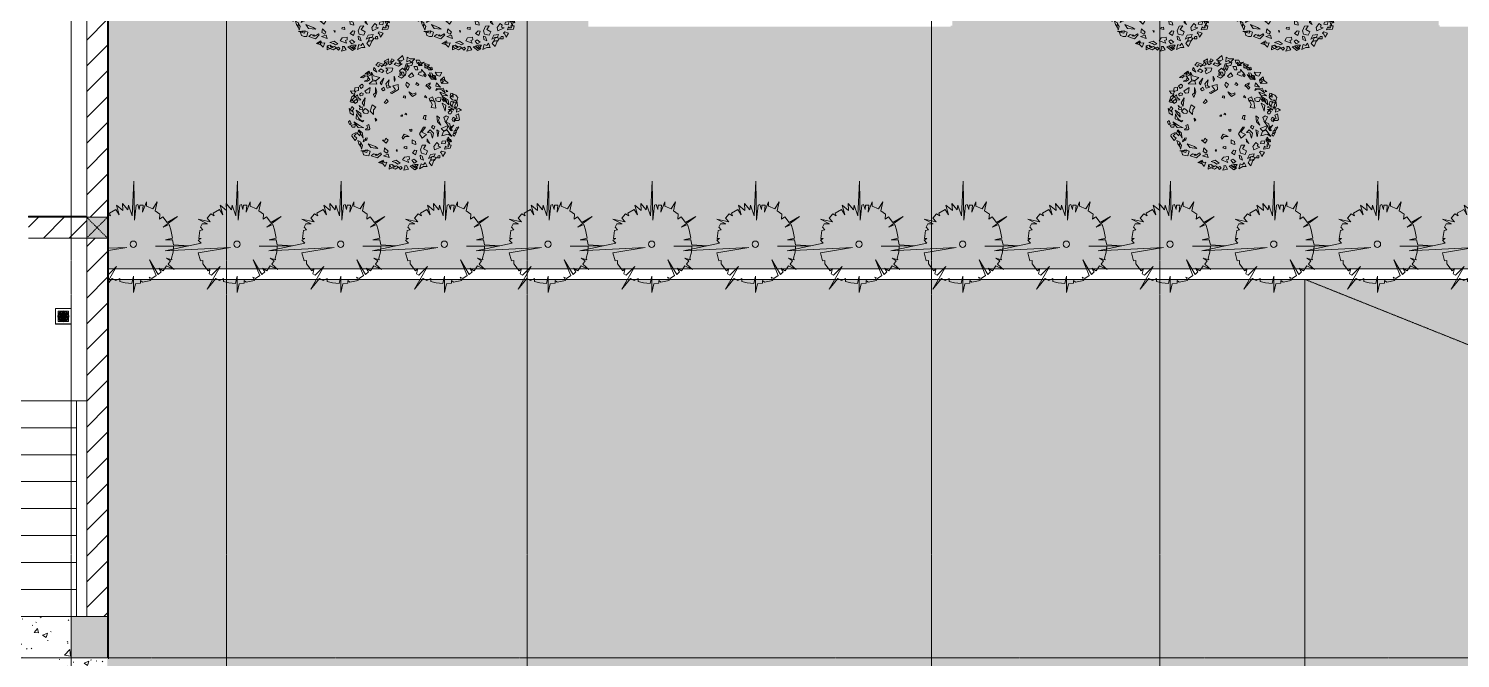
# Model space of a CAD drawing. Header units: millimetres. Extents: x 5357 to 259384, y -16348 to 109893.
# Drawn here: x 44043 to 57853, y 17232 to 23307 of the extents above; entities that cross this region are included whole.
import ezdxf

# ---------------------------------------------------------------- set-up
doc = ezdxf.new("R2010")
doc.units = ezdxf.units.MM
for name, pattern in [('Dash', [6, 3, -3]), ('Grid Line', [22.225, 12.7, -3.175, 3.175, -3.175]), ('IMPORT-Overhead', [3.96875, 2.38125, -1.5875])]:
    doc.linetypes.add(name, pattern=pattern)
for name, color, linetype, lineweight in [('0-1', 7, 'Continuous', 5), ('A-AREA-1', 30, 'IMPORT-Overhead', 9), ('A-FLOR', 192, 'Continuous', 9), ('A-FLOR-PATT', 8, 'Continuous', 9), ('A-WALL', 113, 'Continuous', 9), ('A-WALL-3', 113, 'Continuous', 18), ('A-WALL-PATT', 111, 'Continuous', 9), ('C-PRKG', 70, 'Continuous', 9), ('C-PRKG-HDLN', 70, 'Dash', 9), ('G-IMPT', 8, 'Continuous', 9), ('I-WALL-3', 2, 'Continuous', 18), ('L-PLNT-1', 7, 'Continuous', 9), ('M-EQPM', 50, 'Continuous', 9), ('S-BEAM-1', 53, 'Continuous', 9), ('S-COLS', 52, 'Continuous', 9), ('S-COLS-1', 253, 'Continuous', 5), ('S-COLS-2', 9, 'Continuous', 18), ('S-COLS-5', 52, 'Continuous', 18), ('S-COLS-6', 52, 'Dash', 9), ('S-COLS-HDLN', 52, 'Dash', 9), ('S-GRID-1', 1, 'Grid Line', 9), ('S-STRS', 31, 'Continuous', 9)]:
    doc.layers.add(name, color=color, linetype=linetype, lineweight=lineweight)
pattern_1 = [(45, (0, 0), (-124.4508, 124.4508), [])]
pattern_2 = [(50, (0, 0), (480.9661, -42.0786), [50.292, -553.212]), (355, (0, 0), (-93.0416, 504.3895), [40.234, -442.57]), (100.451, (40.1, -3.5), (387.9285, 462.3076), [42.742, -470.158]), (46.184, (0, 134.1), (715.649, -110.993), [75.438, -829.818]), (96.636, (59.64, 124.86), (626.7424, 653.2084), [64.112, -705.237]), (351.184, (0, 134.1), (626.7496, 653.2024), [60.35, -663.854]), (21, (67.06, 100.6), (400.2623, -269.9797), [50.292, -553.212]), (326, (67.06, 100.6), (163.1568, 486.2564), [40.234, -442.57]), (71.451, (100.4, 78.1), (563.421, 216.2719), [42.742, -470.158]), (37.5, (0, 0), (8.15385, 223.22557), [7.376, -429.829, 7.376, -441.899, -444.246]), (37.5, (0, 0), (8.15385, 223.22557), [-886.48, 7.376, -436.87]), (7.5, (0, 0), (176.404, 264.477), [7.376, -248.778, 7.376, -419.771, -169.316]), (7.5, (0, 0), (176.404, 264.477), [-683.301, 7.376, -161.94]), (327.5, (-149.53, 0), (357.96023, -15.12452), [7.376, -160.264, 7.376, -515.661, -694.03]), (327.5, (-149.53, 0), (357.96023, -15.12452), [-690.677, 7.376, -686.653]), (317.5, (-216.6, 0), (391.06155, 67.1262), [7.376, -210.556, 7.376, -339.974, -492.862]), (317.5, (-216.6, 0), (391.06155, 67.1262), [-565.282, 7.376, -485.485])]

# ---------------------------------------------------------------- blocks, each defined once
blk = doc.blocks.new('NCV_TKTC_KET CAU_rvt-1-TKCS_MB CẢNH QUAN CÂY XANH')
at = {"layer": 'S-COLS-1'}
blk.add_hatch(color=256, dxfattribs=at).paths.add_polyline_path([(44453, 17237), (44803, 17237), (44803, 17637), (44453, 17637)])
at = {"layer": 'S-BEAM-1'}
blk.add_line((44503, 19717), (44503, 17637), dxfattribs=at)
at = {"layer": 'S-COLS-2'}
for p, q in [((44803, 17637), (44453, 17637)), ((44453, 17637), (44453, 17237)), ((44803, 17237), (44803, 17637)), ((44453, 17237), (44803, 17237))]:
    blk.add_line(p, q, dxfattribs=at)
blk = doc.blocks.new('BAI XE PCCC - BAI XE PCCC-V176-TKCS_MB CẢNH QUAN CÂY XANH')
at = {"layer": 'C-PRKG'}
for p, q in [((0, 6000), (0, 0)), ((15000, 6000), (0, 6000))]:
    blk.add_line(p, q, dxfattribs=at)
at = {"layer": 'C-PRKG-HDLN'}
blk.add_line((0, 6000), (15000, 0), dxfattribs=at)
blk = doc.blocks.new('TKTC_XREF_251221_MB TANG 1 - TKTC_XREF_260130_MB TANG 1_dwg_FD-4202126-TKCS_MB CẢNH QUAN CÂY XANH')
at = {"layer": 'G-IMPT'}
for p, q in [((53, 0), (-53, 0)), ((-38, 38), (38, -38)), ((38, 38), (-38, -38)), ((0, 53), (0, -53))]:
    blk.add_line(p, q, dxfattribs=at)
at = {"layer": 'G-IMPT', "flags": 128}
blk.add_lwpolyline([(-75, -75), (75, -75), (75, 75), (-75, 75)], close=True, dxfattribs=at)
at = {"layer": 'G-IMPT'}
blk.add_circle((0, 0), 53.3, dxfattribs=at)
blk = doc.blocks.new('TKTC_XREF_251221_MB TANG 1 - TKTC_XREF_260130_MB TANG 1_dwg_THU NUOC - THU NUOC-444531-TKCS_MB TẦNG 1-4202120-TKCS_MB CẢNH QUAN CÂY XANH')
at = {"layer": 'M-EQPM'}
for p, q in [((-23, 11), (41, 11)), ((41, 5), (-23, 5)), ((-11, 23), (28, 23)), ((28, 17), (-11, 17)), ((-1, 36), (19, 36)), ((19, 30), (-1, 30)), ((-23, -14), (41, -14)), ((41, -20), (-23, -20)), ((-11, -26), (28, -26)), ((28, -32), (-11, -32)), ((-1, -38), (19, -38)), ((19, -44), (-1, -44))]:
    blk.add_line(p, q, dxfattribs=at)
at = {"layer": 'M-EQPM', "flags": 128}
for points in [[(84, -79), (84, 71), (-66, 71), (-66, -79)], [(59, -54), (59, 46), (-41, 46), (-41, -54)]]:
    blk.add_lwpolyline(points, close=True, dxfattribs=at)
for points in [[(-23, -1), (1, -1), (1, -7), (-23, -7)], [(41, -7), (17, -7), (17, -1), (41, -1)]]:
    blk.add_lwpolyline(points, dxfattribs=at)
at = {"layer": 'M-EQPM'}
for centre, radius, start, end in [((9, -4), 45, 360, 180), ((9, -4), 45, 360, 180), ((-23, 8), 3, 90, 270), ((-11, 20), 3, 90, 270), ((-1, 33), 3, 90, 270), ((19, 33), 3, 270, 90), ((28, 20), 3, 270, 90), ((41, 8), 3, 270, 90), ((9, -4), 45, 180, 360), ((9, -4), 45, 180, 360), ((-23, -4), 3, 90, 270), ((-23, -17), 3, 90, 270), ((-11, -29), 3, 90, 270), ((-1, -41), 3, 90, 270), ((19, -41), 3, 270, 90), ((28, -29), 3, 270, 90), ((41, -4), 3, 270, 90), ((41, -17), 3, 270, 90)]:
    blk.add_arc(centre, radius, start, end, dxfattribs=at)
blk = doc.blocks.new('TKTC_XREF_251221_MB TANG 1 - TKTC_XREF_260130_MB TANG 1_dwg-4202109-TKCS_MB CẢNH QUAN CÂY XANH')
at = {"layer": 'G-IMPT'}
blk.add_line((-160739, -384110), (-158699, -384110), dxfattribs=at)
for name, p in [('TKTC_XREF_251221_MB TANG 1 - TKTC_XREF_260130_MB TANG 1_dwg_THU NUOC - THU NUOC-444531-TKCS_MB TẦNG 1-4202120-TKCS_MB CẢNH QUAN CÂY XANH', (-158783, -380810)), ('TKTC_XREF_251221_MB TANG 1 - TKTC_XREF_260130_MB TANG 1_dwg_FD-4202126-TKCS_MB CẢNH QUAN CÂY XANH', (-158774, -380816))]:
    blk.add_blockref(name, p)
blk = doc.blocks.new('TKTC_XREF_251221_MB TANG 1 - TKTC_XREF_251221_MB TANG 1-2038492-TKCS_MB CẢNH QUAN CÂY XANH')
blk.add_blockref('TKTC_XREF_251221_MB TANG 1 - TKTC_XREF_260130_MB TANG 1_dwg-4202109-TKCS_MB CẢNH QUAN CÂY XANH', (169499, 384110))
blk = doc.blocks.new('CAY MAI VAN PHUC - CAY DUC SOC_dwg-2256080-TKCS_MB CẢNH QUAN CÂY XANH')
at = {"layer": 'G-IMPT', "flags": 128}
blk.add_lwpolyline([(33, 479), (13, 293), (6, 772), (-14, 347), (-60, 479), (-67, 420), (-133, 499), (-127, 413), (-207, 479), (-173, 360), (-213, 426), (-293, 380), (-280, 347), (-320, 373), (-366, 320), (-326, 274), (-473, 307), (-360, 247), (-426, 247), (-446, 207), (-419, 174), (-453, 167), (-466, 68), (-439, 68), (-473, 48), (-439, 14), (-878, -79), (-80, -39), (-473, -105), (-446, -205), (-419, -198), (-419, -238), (-353, -324), (-326, -298), (-340, -364), (-313, -378), (-207, -271), (-366, -550), (-260, -418), (-213, -444), (-167, -418), (-167, -457), (-100, -471), (-20, -481), (0, -391), (0, -590), (26, -484), (86, -477), (86, -444), (113, -464), (212, -444), (192, -404), (226, -418), (279, -384), (199, -192), (305, -371), (339, -338), (312, -291), (365, -324), (405, -265), (498, -311), (425, -245), (452, -205), (405, -172), (472, -192), (465, -172), (485, -99), (492, -25), (272, -25), (678, -19), (492, -6), (478, 54), (392, 54), (478, 74), (458, 174), (438, 240), (365, 207), (538, 340), (412, 267), (359, 333), (319, 307), (325, 367), (266, 406), (292, 519), (239, 433), (159, 466), (159, 519), (113, 393), (119, 479), (79, 479), (73, 426), (53, 486)], close=True, dxfattribs=at)
at = {"layer": 'G-IMPT'}
blk.add_circle((0, 0), 38.6, dxfattribs=at)
blk = doc.blocks.new('CAY MAI VAN PHUC - CAY BONG TRANG-2256081-TKCS_MB CẢNH QUAN CÂY XANH')
at = {"xscale": 0.7894736842105263, "yscale": 0.7894736842105263, "zscale": 0.7894736842105263}
blk.add_blockref('CAY MAI VAN PHUC - CAY DUC SOC_dwg-2256080-TKCS_MB CẢNH QUAN CÂY XANH', (0, 0), dxfattribs=at)
blk = doc.blocks.new('CAY MAI VAN PHUC - CAY DUC SOC_dwg-V406-TKCS_MB CẢNH QUAN CÂY XANH')
at = {"layer": 'G-IMPT', "flags": 128}
for points in [[(33, 479), (13, 293), (6, 772), (-14, 347), (-60, 479), (-67, 420), (-133, 499), (-127, 413), (-207, 479), (-173, 360), (-213, 426), (-293, 380), (-280, 347), (-304, 363)], [(-304, -473), (-260, -418), (-213, -444), (-167, -418), (-167, -457), (-100, -471), (-20, -481), (0, -391), (0, -590), (26, -484), (86, -477), (86, -444), (113, -464), (212, -444), (192, -404), (226, -418), (279, -384), (199, -192), (305, -371), (339, -338), (312, -291), (365, -324), (405, -265), (498, -311), (425, -245), (452, -205), (405, -172), (472, -192), (465, -172), (485, -99), (492, -25), (272, -25), (678, -19), (492, -6), (478, 54), (392, 54), (478, 74), (458, 174), (438, 240), (365, 207), (538, 340), (412, 267), (359, 333), (319, 307), (325, 367), (266, 406), (292, 519), (239, 433), (159, 466), (159, 519), (113, 393), (119, 479), (79, 479), (73, 426), (53, 486), (33, 479)], [(-304, -50), (-80, -39), (-304, -77)], [(-304, -369), (-207, -271), (-304, -442)]]:
    blk.add_lwpolyline(points, dxfattribs=at)
at = {"layer": 'G-IMPT'}
blk.add_circle((0, 0), 38.6, dxfattribs=at)
blk = doc.blocks.new('CAY MAI VAN PHUC - CAY BONG TRANG-V407-TKCS_MB CẢNH QUAN CÂY XANH')
at = {"xscale": 0.7894736842105263, "yscale": 0.7894736842105263, "zscale": 0.7894736842105263}
blk.add_blockref('CAY MAI VAN PHUC - CAY DUC SOC_dwg-V406-TKCS_MB CẢNH QUAN CÂY XANH', (0, 0), dxfattribs=at)
blk = doc.blocks.new('CAY BACH TRINH - CAY BACH TRINH_dwg-2249800-TKCS_MB CẢNH QUAN CÂY XANH')
at = {"layer": 'G-IMPT', "flags": 128}
for points in [[(7, 1749), (-25, 1628), (43, 1591), (160, 1616)], [(-874, 1403), (-896, 1328), (-826, 1327), (-809, 1379)], [(-870, 1320), (-769, 1323), (-719, 1438), (-798, 1395)], [(-715, 1368), (-728, 1408), (-805, 1472), (-663, 1508), (-663, 1385)], [(-648, 1504), (-672, 1392), (-758, 1347), (-746, 1419), (-706, 1444)], [(-556, 1333), (-692, 1179), (-600, 1129), (-460, 1181), (-492, 1255), (-553, 1247)], [(-477, 1437), (-459, 1512), (-646, 1555)], [(-578, 1452), (-505, 1613), (-404, 1608), (-431, 1511), (-482, 1548), (-505, 1489), (-486, 1456)], [(-428, 1425), (-446, 1319), (-376, 1318), (-327, 1420)], [(-357, 1653), (-250, 1541), (-201, 1603), (-123, 1566), (-133, 1703), (-220, 1653)], [(-83, 1327), (-48, 1351), (-99, 1506), (-301, 1542), (-270, 1454), (-140, 1428)], [(-133, 1478), (-191, 1403), (-152, 1303), (-113, 1353)], [(14, 1366), (-94, 1266), (-74, 1166), (43, 1066), (140, 1116), (23, 1178), (101, 1291)], [(23, 1503), (131, 1428), (267, 1478), (209, 1528), (131, 1503)], [(121, 1587), (40, 1602), (86, 1521)], [(335, 1653), (267, 1616), (316, 1566), (365, 1591)], [(511, 1378), (306, 1366), (335, 1266), (472, 1203), (501, 1278), (452, 1316)], [(533, 1553), (590, 1452), (520, 1446), (509, 1467), (423, 1512), (399, 1468), (319, 1525), (383, 1562)], [(423, 1516), (443, 1553), (433, 1653), (560, 1578), (472, 1491)], [(579, 1478), (745, 1541), (813, 1466), (725, 1416), (716, 1478), (657, 1453), (647, 1416)], [(667, 1353), (579, 1291), (628, 1241), (735, 1278)], [(871, 1391), (823, 1341), (784, 1253), (891, 1316)], [(-1364, 914), (-1208, 910), (-1218, 988), (-1136, 1017), (-1240, 1107), (-1267, 1010)], [(-1164, 910), (-1135, 1007), (-1204, 1044), (-1282, 1000), (-1216, 980)], [(-1174, 1238), (-1112, 1130), (-1037, 1152), (-972, 1252)], [(-1010, 928), (-1137, 803), (-990, 828)], [(-766, 1181), (-866, 1042), (-1009, 1038), (-900, 1094)], [(-996, 1019), (-915, 1047), (-883, 1171), (-978, 1137)], [(-989, 1076), (-860, 1099), (-799, 1231), (-876, 1225), (-913, 1152)], [(-840, 791), (-799, 735), (-718, 839), (-724, 876), (-821, 927), (-821, 894), (-775, 847)], [(-717, 878), (-717, 816), (-688, 841)], [(-697, 1145), (-671, 1210), (-634, 1180), (-660, 1114)], [(-415, 941), (-483, 878), (-454, 853), (-386, 878)], [(-269, 1228), (-328, 1128), (-220, 1091), (-172, 1128)], [(-113, 953), (-201, 878), (-152, 778), (-84, 866)], [(-50, 1140), (92, 1178), (86, 1252), (-14, 1249)], [(140, 878), (131, 728), (335, 603), (384, 628), (218, 716), (306, 841)], [(267, 1128), (228, 1041), (257, 966), (267, 1041)], [(413, 1016), (443, 853), (365, 803), (472, 766), (511, 903)], [(647, 866), (579, 1066), (686, 928)], [(696, 1091), (891, 1141), (949, 1253), (920, 1016), (803, 1003)], [(813, 978), (784, 891), (1018, 903), (920, 991)], [(1064, 1244), (1080, 1108), (985, 1158), (937, 1212)], [(1027, 1278), (998, 1228), (1037, 1191), (1135, 1203)], [(1047, 1103), (998, 1028), (1066, 978), (1164, 978), (1066, 1016)], [(1144, 1166), (1135, 1128), (1203, 1078), (1281, 1091)], [(1261, 753), (1203, 803), (1193, 853), (1232, 891), (1310, 841)], [(-1595, 553), (-1527, 591), (-1429, 491), (-1497, 416), (-1634, 403), (-1653, 491)], [(-1424, 524), (-1440, 618), (-1501, 607), (-1513, 501)], [(-1380, 266), (-1361, 403), (-1185, 528), (-1224, 441)], [(-1302, 703), (-1351, 666), (-1312, 653)], [(-1109, 650), (-1174, 560), (-1345, 537), (-1285, 585)], [(-1283, 435), (-1251, 475), (-1188, 428), (-1232, 366)], [(-1279, 631), (-1217, 768), (-1027, 752), (-1169, 714)], [(-1065, 367), (-1127, 366), (-1158, 473), (-1082, 500), (-981, 458), (-1000, 389)], [(-993, 702), (-1009, 756), (-1064, 751)], [(-942, 366), (-893, 503), (-795, 453), (-825, 366), (-873, 403)], [(-721, 477), (-654, 499), (-671, 550)], [(-220, 591), (-289, 516), (-386, 578), (-386, 628), (-289, 591), (-181, 653)], [(-74, 528), (-35, 541), (-6, 491), (-74, 466)], [(491, 441), (443, 366), (511, 303), (569, 328), (521, 378)], [(579, 803), (540, 716), (599, 691), (647, 741)], [(823, 791), (784, 653), (842, 491), (891, 578), (823, 628)], [(988, 791), (1008, 628), (1096, 616), (1144, 678)], [(1135, 478), (1232, 328), (1164, 228), (1154, 328)], [(1310, 591), (1252, 628), (1193, 603), (1203, 553), (1281, 541)], [(1270, 413), (1394, 410), (1386, 473), (1452, 496), (1368, 568), (1347, 490)], [(1339, 702), (1463, 665), (1444, 774), (1337, 802)], [(1378, 453), (1369, 353), (1437, 303), (1476, 366)], [(1422, 673), (1471, 586), (1531, 604), (1583, 684)], [(1447, 578), (1476, 466), (1593, 366), (1544, 503)], [(-1619, 40), (-1622, 139), (-1683, 152), (-1767, 105)], [(-1597, 135), (-1570, 248), (-1626, 391), (-1648, 247)], [(-1619, 320), (-1482, 361), (-1595, 398)], [(-1363, 198), (-1471, 259), (-1494, 200), (-1562, 210), (-1523, 107), (-1467, 166)], [(-1478, 213), (-1422, 297), (-1459, 373), (-1523, 336)], [(-1482, 60), (-1448, -1), (-1384, -6), (-1369, 43), (-1433, 90)], [(-1478, 141), (-1429, 91), (-1371, 128)], [(-1328, 370), (-1279, 378), (-1302, 402)], [(-1274, 77), (-1290, 255), (-1183, 312), (-1221, 219)], [(-855, 181), (-881, 279), (-825, 405), (-958, 362), (-994, 169)], [(-74, 16), (-123, -9), (-94, -34), (-55, -22)], [(813, 191), (881, 116), (891, -22), (988, 78), (930, 266)], [(1085, 125), (1140, 155), (1218, 75), (1163, 15), (1054, 5), (1038, 75)], [(1310, 166), (1300, 116), (1222, 128), (1232, 203)], [(1256, -105), (1272, 5), (1412, 105), (1381, 35)], [(1319, 245), (1280, 215), (1311, 205)], [(1553, 425), (1451, 325), (1568, 345)], [(1476, 153), (1534, 78), (1583, 116), (1544, 216)], [(1624, 156), (1594, 16), (1487, -41), (1502, 50), (1551, 81)], [(-1595, -47), (-1673, -9), (-1702, -172), (-1673, -209), (-1536, -209), (-1556, -172), (-1634, -147)], [(-1604, -526), (-1578, -497), (-1615, -421), (-1690, -396)], [(-1515, -106), (-1486, -178), (-1501, -227), (-1553, -242), (-1599, -161)], [(-1489, -516), (-1411, -473), (-1448, -396), (-1534, -351), (-1465, -430)], [(-1449, -521), (-1419, -309), (-1263, -222), (-1351, -346)], [(-1291, -267), (-1232, -115), (-1304, -62), (-1376, -95)], [(-1224, -515), (-1157, -451), (-1369, -353), (-1324, -476)], [(-1145, -345), (-1046, -242), (-1021, -71), (-1105, -125), (-1069, -201)], [(-935, -470), (-860, -411), (-900, -361), (-966, -383)], [(-582, -741), (-504, -613), (-626, -407), (-681, -406), (-575, -561), (-711, -631)], [(-688, -191), (-610, -147), (-641, -60), (-704, -55), (-685, -122)], [(11, -79), (65, -80), (51, -44), (11, -37)], [(832, -134), (784, -184), (823, -222)], [(1085, -355), (1023, -325), (999, -455), (1023, -485), (1132, -485), (1116, -455), (1054, -435)], [(1477, -247), (1352, -421), (1173, -426), (1309, -356)], [(1179, -205), (1218, -245), (1264, -215)], [(1398, -9), (1408, -159), (1232, -234), (1339, -134)], [(1427, -309), (1447, -409), (1525, -409), (1573, -334), (1505, -346)], [(1563, -293), (1595, -211), (1641, -250), (1609, -331)], [(-1553, -680), (-1504, -649), (-1521, -598), (-1613, -563)], [(-1546, -521), (-1536, -609), (-1595, -596), (-1604, -509)], [(-1173, -669), (-1368, -622), (-1473, -694), (-1336, -498), (-1227, -542)], [(-1468, -852), (-1402, -831), (-1326, -772), (-1450, -777)], [(-1390, -946), (-1429, -809), (-1361, -709), (-1332, -796), (-1361, -846)], [(-1270, -915), (-1163, -901), (-1183, -834), (-1295, -817)], [(-1024, -493), (-1058, -702), (-1088, -530)], [(-888, -735), (-838, -578), (-745, -570), (-823, -487), (-921, -590)], [(-811, -903), (-736, -844), (-727, -764), (-770, -826)], [(-393, -926), (-281, -901), (-277, -790), (-378, -835)], [(-229, -532), (-269, -525), (-272, -467), (-200, -477)], [(-129, -656), (-34, -622), (23, -722), (0, -767), (-69, -688), (-193, -693)], [(614, -795), (506, -893), (444, -803), (510, -740), (536, -796)], [(1124, -735), (1132, -805), (1085, -795), (1077, -725)], [(1193, -846), (1173, -780), (1104, -785)], [(1202, -735), (1225, -565), (1350, -495), (1280, -595)], [(1330, -484), (1271, -546), (1300, -671), (1369, -596)], [(1359, -809), (1271, -859), (1281, -984), (1330, -909)], [(1384, -736), (1435, -805), (1537, -675), (1529, -628), (1408, -565), (1408, -607), (1465, -665)], [(-1251, -1066), (-1426, -1044), (-1452, -946), (-1351, -943), (-1371, -1002), (-1308, -1008), (-1282, -979)], [(-1130, -1172), (-1165, -1196), (-1203, -1289), (-1280, -1164), (-1162, -1128)], [(-1144, -1010), (-957, -1095), (-936, -993), (-1027, -873), (-1088, -926), (-1063, -982)], [(-1117, -1335), (-1039, -1334), (-1059, -1267), (-1114, -1266)], [(-771, -1348), (-831, -1232), (-975, -1212), (-947, -1284), (-866, -1298)], [(-698, -1231), (-557, -1193), (-527, -1096), (-584, -953), (-693, -951), (-619, -1061), (-741, -1124)], [(-622, -1399), (-535, -1360), (-523, -1254), (-580, -1280)], [(-384, -1242), (-286, -1181), (-363, -1098), (-424, -1108)], [(-180, -1469), (12, -1396), (-45, -1309), (-194, -1290), (-200, -1370), (-142, -1392)], [(-120, -1056), (-31, -1033), (-45, -997), (-117, -988)], [(176, -1143), (205, -1087), (168, -1096)], [(411, -1324), (581, -1272), (441, -1226)], [(550, -1034), (443, -1134), (482, -1196), (569, -1146)], [(667, -1184), (647, -1221), (764, -1334), (959, -1271), (891, -1209), (764, -1246)], [(1048, -911), (967, -1024), (753, -1052), (829, -993)], [(775, -1261), (835, -1251), (807, -1222)], [(1103, -1266), (1025, -1267), (986, -1133), (1081, -1099), (1208, -1151), (1184, -1238)], [(1066, -1096), (1086, -1171), (1271, -1121)], [(1249, -1075), (1218, -965), (1272, -885), (1295, -955), (1272, -995)], [(-883, -1296), (-1010, -1321), (-942, -1409), (-834, -1384)], [(-872, -1573), (-787, -1482), (-829, -1416), (-944, -1384)], [(-505, -1659), (-547, -1509), (-620, -1542), (-671, -1472), (-727, -1598), (-626, -1595)], [(-386, -1646), (-464, -1534), (-357, -1534), (-289, -1559)], [(-215, -1584), (-355, -1693), (-443, -1641), (-373, -1567), (-346, -1624), (-297, -1583), (-299, -1545)], [(-336, -1491), (-270, -1405), (-332, -1372), (-423, -1439)], [(-55, -1574), (-63, -1616), (-24, -1708), (-167, -1674), (-109, -1565)], [(69, -1680), (123, -1624), (62, -1590), (23, -1629)], [(323, -1445), (199, -1404), (83, -1492), (153, -1523), (221, -1476)], [(228, -1671), (131, -1609), (189, -1571), (209, -1584), (306, -1584), (306, -1534), (404, -1546), (365, -1609)], [(411, -1674), (406, -1550), (330, -1534), (226, -1592)], [(731, -1476), (595, -1400), (567, -1474), (481, -1461), (531, -1590), (600, -1516)], [(608, -1509), (686, -1484), (608, -1434)]]:
    blk.add_lwpolyline(points, close=True, dxfattribs=at)
blk = doc.blocks.new('CAY BACH TRINH - CAY BACH TRINH-2271498-TKCS_MB CẢNH QUAN CÂY XANH')
at = {"extrusion": (0, 0, -1), "xscale": 0.3200000000000001, "yscale": 0.3200000000000001, "zscale": -0.3200000000000001, "rotation": 180}
blk.add_blockref('CAY BACH TRINH - CAY BACH TRINH_dwg-2249800-TKCS_MB CẢNH QUAN CÂY XANH', (0, 0), dxfattribs=at)
blk = doc.blocks.new('G1_SOF - BO TRU - 200x200-3050151-TKCS_MB CẢNH QUAN CÂY XANH')
at = {"layer": 'S-COLS-HDLN'}
for p, q in [((-100, 100), (100, -100)), ((100, 100), (-100, -100))]:
    blk.add_line(p, q, dxfattribs=at)

msp = doc.modelspace()

# ---------------------------------------------------------------- hatches: boundary and pattern name
at = {"layer": 'A-FLOR-PATT'}
h = msp.add_hatch(dxfattribs=at)
h.set_pattern_fill('FP_23', color=256, style=0, pattern_type=2)
h.set_pattern_definition([(0, (167.64, 11.2), (558.8, 558.8), [83.82, -16.764, 22.352, -16.764, -419.1]), (0, (167.64, 11.2), (558.8, 558.8), [-139.7, 83.82, -335.28]), (0, (139.7, 27.94), (558.8, 558.8), [55.88, -41.91, 83.82, -41.91, -335.28]), (0, (139.7, 27.94), (558.8, 558.8), [-223.52, 55.88, -279.4]), (0, (335.3, 251.46), (558.8, 558.8), [69.85, -27.94, 69.85, -391.16]), (0, (55.9, 363.2), (558.8, 558.8), [27.94, -55.88, 27.94, -447.04]), (90, (111.76, 363.2), (-558.8, 558.8), [50.292, -508.508]), (90, (279.4, 27.94), (-558.8, 558.8), [55.88, -502.92]), (90, (419.1, 251.46), (-558.8, 558.8), [55.88, -502.92]), (45, (352.04, 22.35), (0, 558.7996), [55.88, -734.383]), (135, (206.76, 22.35), (-558.7996, 0), [55.88, -734.383]), (63.435, (335.28, 25.15), (-0.0005, 558.8001), [55.88, -1193.635]), (75.964, (307.34, 27.94), (-0.00237, 558.80038), [55.88, -2248.111]), (75.964, (447.04, 251.46), (-0.00237, 558.80038), [44.704, -2259.287]), (75.964, (122.94, 363.22), (-0.00237, 558.80038), [39.116, -2264.875]), (104.036, (251.46, 27.94), (0.00237, 558.80038), [55.88, -2248.111]), (104.036, (391.16, 251.46), (0.00237, 558.80038), [44.704, -2259.287]), (104.036, (100.58, 363.22), (0.00237, 558.80038), [39.116, -2264.875]), (116.565, (223.52, 25.15), (0.0005, 558.8001), [55.88, -1193.634])])
h.paths.add_polyline_path([(73117.6, 20988.2), (73127.6, 20988.2), (73127.6, 23327.4), (65842.6, 23327.4), (65842.6, 24526.9), (61137.6, 24526.9), (61137.6, 23327.4), (57652.6, 23327.4), (57652.6, 23337.4), (57642.6, 23337.4), (57642.6, 24526.9), (52952.6, 24526.9), (52952.6, 23335.3), (52937.6, 23335.3), (52935.9, 23326.9), (49442.6, 23326.9), (49442.6, 24527.4), (45852.6, 24527.4), (45852.6, 24535.3), (44802.6, 24535.3), (44802.6, 24527.4), (44812.6, 24527.4), (44812.6, 20988.2), (63458, 20988.2)])
h = msp.add_hatch(dxfattribs=at)
h.set_pattern_fill('FP_15', color=256, style=0, pattern_type=2)
h.set_pattern_definition(pattern_2)
h.paths.add_polyline_path([(50102.6, 13236.9), (71452.6, 13236.9), (71452.6, 14388.2), (79661.7, 14388.2), (79661.7, 15113.2), (79706.7, 15113.2), (79706.7, 14388.2), (81116.7, 14388.2), (81116.7, 15113.2), (81161.7, 15113.2), (81161.7, 14388.2), (89452.6, 14388.2), (89452.6, 13236.9), (115083.5, 13236.9), (115083.5, 13256.9), (116102.6, 13256.9), (116102.6, 17226.9), (116092.6, 17226.9), (116092.6, 20888.2), (44812.6, 20885.8), (44812.6, 17226.9), (44802.6, 17226.9), (44802.6, 13246.9), (44912.6, 13246.9), (44912.6, 13236.9), (50052.6, 13236.9)])
h.paths.add_polyline_path([(99038.9, 15419.9), (99027.4, 15423.7), (99027.4, 15435.6), (99023, 15440), (99021.4, 15446), (99023, 15452), (99027.4, 15459.7), (99027.8, 15472.1), (99039.4, 15468.3), (99039.4, 15456.3), (99043.7, 15452), (99043.7, 15443.2), (99039.4, 15432.2), (99039.4, 15422.1)])
h.paths.add_polyline_path([(100287.8, 15419.9), (100276.2, 15423.7), (100276.2, 15435.6), (100271.9, 15440), (100270.3, 15446), (100271.9, 15452), (100276.2, 15459.7), (100276.7, 15472.1), (100288.2, 15468.3), (100288.2, 15456.3), (100292.6, 15452), (100292.6, 15443.2), (100288.2, 15432.2), (100288.2, 15422.1)])
h.paths.add_polyline_path([(93989, 15419.9), (93977.4, 15423.7), (93977.4, 15435.6), (93973.1, 15440), (93971.5, 15446), (93973.1, 15452), (93977.4, 15459.7), (93977.9, 15472.1), (93989.4, 15468.3), (93989.4, 15456.3), (93993.8, 15452), (93993.8, 15443.2), (93989.4, 15432.2), (93989.4, 15422.1)])
h.paths.add_polyline_path([(95839, 15420.2), (95827.4, 15424), (95827.4, 15435.9), (95823.1, 15440.3), (95821.5, 15446.3), (95823.1, 15452.2), (95827.4, 15460), (95827.9, 15472.4), (95839.4, 15468.6), (95839.4, 15456.6), (95843.8, 15452.2), (95843.8, 15443.5), (95839.4, 15432.5), (95839.4, 15422.4)])
h.paths.add_polyline_path([(99028.5, 16001.2), (99024.9, 16033.3), (99027.4, 16041), (99028.1, 16051.3), (99040, 16051.2), (99040, 16037.6), (99045.6, 16028.5), (99045.3, 16024.9), (99043.7, 16020.7), (99040, 16013.5), (99039.4, 16003.3), (99028.7, 16001.2)])
h.paths.add_polyline_path([(93978.5, 16001.2), (93974.9, 16033.3), (93977.4, 16041), (93978.1, 16051.3), (93990, 16051.2), (93990, 16037.6), (93995.7, 16028.5), (93995.4, 16024.9), (93993.8, 16020.7), (93990, 16013.5), (93989.4, 16003.3), (93978.7, 16001.2)])
h.paths.add_polyline_path([(100277.3, 16001.2), (100273.7, 16033.3), (100276.2, 16041), (100276.9, 16051.3), (100288.8, 16051.2), (100288.8, 16037.6), (100294.5, 16028.5), (100294.2, 16024.9), (100292.6, 16020.7), (100288.8, 16013.5), (100288.2, 16003.3), (100277.5, 16001.2)])
h.paths.add_polyline_path([(95828.5, 16001.5), (95824.9, 16033.6), (95827.4, 16041.3), (95828.1, 16051.6), (95840, 16051.5), (95840, 16037.9), (95845.7, 16028.8), (95845.4, 16025.1), (95843.8, 16020.9), (95840, 16013.8), (95839.4, 16003.5), (95828.7, 16001.5)])
h.paths.add_polyline_path([(99482.1, 18921.2), (99470.6, 18925), (99470.6, 18936.9), (99466.2, 18941.3), (99464.6, 18947.3), (99466.2, 18953.2), (99470.6, 18961), (99471, 18973.4), (99482.5, 18969.6), (99482.5, 18957.6), (99486.9, 18953.2), (99486.9, 18944.5), (99482.5, 18933.5), (99482.5, 18923.4)])
h.paths.add_polyline_path([(99471.7, 19502.5), (99468.1, 19534.6), (99470.6, 19542.3), (99471.2, 19552.6), (99483.2, 19552.5), (99483.2, 19538.9), (99488.8, 19529.8), (99488.5, 19526.1), (99486.9, 19521.9), (99483.2, 19514.8), (99482.5, 19504.5), (99471.9, 19502.5)])
h.paths.add_polyline_path([(93289.3, 19918.3), (93277.8, 19922.1), (93277.8, 19934), (93273.4, 19938.4), (93271.8, 19944.4), (93273.4, 19950.3), (93277.8, 19958.1), (93278.2, 19970.4), (93289.8, 19966.6), (93289.8, 19954.7), (93294.1, 19950.3), (93294.1, 19941.6), (93289.8, 19930.6), (93289.8, 19920.5)])
h.paths.add_polyline_path([(92039.3, 19919.4), (92027.8, 19923.2), (92027.8, 19935.2), (92023.4, 19939.5), (92021.8, 19945.5), (92023.4, 19951.5), (92027.8, 19959.3), (92028.2, 19971.6), (92039.8, 19967.8), (92039.8, 19955.9), (92044.1, 19951.5), (92044.1, 19942.7), (92039.8, 19931.8), (92039.8, 19921.6)])
h.paths.add_polyline_path([(88427.2, 19919.9), (88422.4, 19952), (88426.8, 19959.7), (88426.8, 19969.9), (88438.8, 19969.9), (88438.8, 19956.3), (88443.1, 19952), (88444.7, 19946), (88443.1, 19940), (88438.8, 19932.2), (88438.8, 19922.1), (88430.8, 19920.6)])
h.paths.add_polyline_path([(97239.8, 19921.1), (97228.3, 19924.9), (97228.3, 19936.8), (97223.9, 19941.2), (97222.3, 19947.1), (97223.9, 19953.1), (97228.3, 19960.9), (97228.7, 19973.2), (97240.2, 19969.4), (97240.2, 19957.5), (97244.6, 19953.1), (97244.6, 19944.4), (97240.2, 19933.4), (97240.2, 19923.3)])
h.paths.add_polyline_path([(93278.9, 20499.6), (93275.3, 20531.7), (93277.8, 20539.4), (93278.5, 20549.7), (93290.4, 20549.5), (93290.4, 20536), (93296.1, 20526.9), (93295.7, 20523.2), (93294.1, 20519), (93290.4, 20511.9), (93289.8, 20501.6), (93279.1, 20499.6)])
h.paths.add_polyline_path([(92028.9, 20500.7), (92025.3, 20532.8), (92027.8, 20540.6), (92028.5, 20550.9), (92040.4, 20550.7), (92040.4, 20537.2), (92046.1, 20528), (92045.7, 20524.4), (92044.1, 20520.2), (92040.4, 20513.1), (92039.8, 20502.8), (92029.1, 20500.8)])
h.paths.add_polyline_path([(88437.7, 20501.2), (88426.2, 20505), (88426.1, 20517), (88420.8, 20524.9), (88420.8, 20529.7), (88422.4, 20533.9), (88426.2, 20541), (88427.4, 20553.4), (88438.8, 20549.6), (88441.3, 20533.3), (88444.1, 20524.9), (88442.5, 20520.7), (88438.8, 20513.6), (88437.7, 20501.2)])
h.paths.add_polyline_path([(97229.3, 20502.3), (97225.7, 20534.4), (97228.3, 20542.2), (97228.9, 20552.5), (97240.8, 20552.3), (97240.8, 20538.8), (97246.5, 20529.7), (97246.2, 20526), (97244.6, 20521.8), (97240.8, 20514.7), (97240.2, 20504.4), (97229.5, 20502.4)])
h = msp.add_hatch(dxfattribs=at)
h.set_pattern_fill('FP_15', color=256, style=0, pattern_type=2)
h.set_pattern_definition(pattern_2)
h.paths.add_polyline_path([(42652.6, 17236.9), (44452.6, 17236.9), (44452.6, 17636.9), (42652.6, 17636.9)])
h = msp.add_hatch(dxfattribs=at)
h.set_pattern_fill('FP_15', color=256, style=0, pattern_type=2)
h.set_pattern_definition(pattern_2)
h.paths.add_polyline_path([(44091, 13246.9), (44802.6, 13246.9), (44802.6, 17226.9), (44452.6, 17226.9), (44452.6, 17236.9), (42412.6, 17235.3), (42412.6, 17226.9), (41652.6, 17226.9), (41652.6, 13246.9)])
at = {"layer": 'A-WALL-PATT'}
h = msp.add_hatch(dxfattribs=at)
h.set_pattern_fill('FP_1', color=256, style=0, pattern_type=2)
h.set_pattern_definition(pattern_1)
h.paths.add_polyline_path([(44602.6, 17636.9), (44802.6, 17636.9), (44802.6, 21286.9), (44602.6, 21286.9), (44602.6, 17646.9)])
h.paths.add_polyline_path([(44802.6, 21486.9), (44802.6, 24537.4), (44602.6, 24537.4), (44602.6, 21486.9)])
h = msp.add_hatch(dxfattribs=at)
h.set_pattern_fill('FP_41', color=256, style=0, pattern_type=2)
h.set_pattern_definition([(45, (0, 0), (-116.6726, 116.6726), [])])
h.paths.add_polyline_path([(42402.6, 21486.9), (42752.6, 21486.9), (42750.4, 21496.9), (42062.6, 21496.9), (42062.6, 21486.9), (42275.4, 21486.9)])
h.paths.add_polyline_path([(44602.6, 21486.9), (44602.6, 21496.9), (44042.6, 21496.9), (44042.6, 21486.9), (44091, 21486.9)])
h = msp.add_hatch(dxfattribs=at)
h.set_pattern_fill('FP_1', color=256, style=0, pattern_type=2)
h.set_pattern_definition(pattern_1)
h.paths.add_polyline_path([(44602.6, 21286.9), (44602.6, 21486.9), (44042.6, 21486.9), (44042.6, 21286.9), (44592.6, 21286.9)])
h.paths.add_polyline_path([(42402.6, 21286.9), (42752.6, 21286.9), (42752.6, 21486.9), (42402.6, 21486.9), (42402.6, 21326.9)])
at = {"layer": 'S-COLS-1'}
msp.add_hatch(color=256, dxfattribs=at).paths.add_polyline_path([(44602.6, 21286.9), (44802.6, 21286.9), (44802.6, 21486.9), (44602.6, 21486.9)])

# ---------------------------------------------------------------- linework, layer by layer
at = {"layer": 'A-AREA-1'}
msp.add_line((42402.6, 19716.9), (44602.6, 19716.9), dxfattribs=at)
at = {"layer": 'A-FLOR'}
for p, q in [((42402.6, 19716.9), (44602.6, 19716.9)), ((44452.6, 17236.9), (42412.6, 17236.9))]:
    msp.add_line(p, q, dxfattribs=at)
at = {"layer": 'A-WALL'}
for p, q in [((44602.6, 24526.9), (44602.6, 17636.9)), ((44802.6, 21486.9), (44802.6, 24527.4)), ((44042.6, 21486.9), (44802.6, 21486.9)), ((44042.6, 21286.9), (44592.6, 21286.9)), ((44802.6, 21286.9), (44602.6, 21286.9)), ((44812.6, 20988.2), (73117.6, 20988.2)), ((81452.6, 20888.2), (44812.6, 20888.2))]:
    msp.add_line(p, q, dxfattribs=at)
at = {"layer": 'A-WALL-3'}
for p, q in [((44812.6, 17226.9), (44812.6, 24527.4)), ((44802.6, 21486.9), (44802.6, 17236.9)), ((44592.6, 21286.9), (44602.6, 21286.9)), ((44602.6, 17636.9), (44802.6, 17636.9)), ((44802.6, 17236.9), (44452.6, 17236.9)), ((44452.6, 17236.9), (44452.6, 17226.9))]:
    msp.add_line(p, q, dxfattribs=at)
at = {"layer": 'I-WALL-3'}
for p, q in [((44592.6, 21496.9), (44042.6, 21496.9)), ((44042.6, 21496.9), (44042.6, 21486.9))]:
    msp.add_line(p, q, dxfattribs=at)
at = {"layer": 'S-COLS'}
for p, q in [((44802.6, 21486.9), (44602.6, 21486.9)), ((44602.6, 21486.9), (44602.6, 21286.9)), ((44602.6, 21286.9), (44802.6, 21286.9))]:
    msp.add_line(p, q, dxfattribs=at)
at = {"layer": 'S-COLS-5'}
msp.add_line((44802.6, 21286.9), (44802.6, 21486.9), dxfattribs=at)
at = {"layer": 'S-GRID-1'}
for p, q in [((44452.6, 20960.6), (44452.6, 80482.7)), ((45952.6, 20960.6), (45952.6, 80482.7)), ((48852.6, 20960.6), (48852.6, 80482.7)), ((52752.6, 20960.6), (52752.6, 80482.7)), ((54952.6, 20960.6), (54952.6, 80482.7)), ((44452.6, 15460.6), (44452.6, 20960.6)), ((45952.6, 15460.6), (45952.6, 20960.6)), ((48852.6, 15460.6), (48852.6, 20960.6)), ((52752.6, 15460.6), (52752.6, 20960.6)), ((54952.6, 15460.6), (54952.6, 20960.6)), ((130319.3, 17236.9), (29351.8, 17236.9))]:
    msp.add_line(p, q, dxfattribs=at)
at = {"layer": 'S-STRS'}
for p, q in [((42402.6, 19716.9), (44602.6, 19716.9)), ((42402.6, 19456.9), (44502.6, 19456.9)), ((42402.6, 19196.9), (44502.6, 19196.9)), ((42402.6, 18936.9), (44502.6, 18936.9)), ((42402.6, 18676.9), (44502.6, 18676.9)), ((42402.6, 18416.9), (44502.6, 18416.9)), ((42402.6, 18156.9), (44502.6, 18156.9)), ((42402.6, 17896.9), (44502.6, 17896.9)), ((42402.6, 17636.9), (44452.6, 17636.9))]:
    msp.add_line(p, q, dxfattribs=at)

# ---------------------------------------------------------------- block references
at = {"layer": '0-1'}
msp.add_blockref('NCV_TKTC_KET CAU_rvt-1-TKCS_MB CẢNH QUAN CÂY XANH', (0, 0), dxfattribs=at)
at = {"layer": 'C-PRKG'}
msp.add_blockref('BAI XE PCCC - BAI XE PCCC-V176-TKCS_MB CẢNH QUAN CÂY XANH', (56352.6, 14888.2), dxfattribs=at)
at = {"layer": 'L-PLNT-1', "rotation": 180}
for p in [(47052.6, 23636.9), (48262.6, 23636.9), (54952.6, 23636.9), (56162.6, 23636.9), (47652.6, 22486.9), (55552.6, 22486.9)]:
    msp.add_blockref('CAY BACH TRINH - CAY BACH TRINH-2271498-TKCS_MB CẢNH QUAN CÂY XANH', p, dxfattribs=at)
at = {"layer": 'L-PLNT-1'}
for name, p in [('CAY MAI VAN PHUC - CAY BONG TRANG-V407-TKCS_MB CẢNH QUAN CÂY XANH', (45052.6, 21227.4)), ('CAY MAI VAN PHUC - CAY BONG TRANG-2256081-TKCS_MB CẢNH QUAN CÂY XANH', (46052.6, 21227.4)), ('CAY MAI VAN PHUC - CAY BONG TRANG-2256081-TKCS_MB CẢNH QUAN CÂY XANH', (47052.6, 21227.4)), ('CAY MAI VAN PHUC - CAY BONG TRANG-2256081-TKCS_MB CẢNH QUAN CÂY XANH', (48052.6, 21227.4)), ('CAY MAI VAN PHUC - CAY BONG TRANG-2256081-TKCS_MB CẢNH QUAN CÂY XANH', (49052.6, 21227.4)), ('CAY MAI VAN PHUC - CAY BONG TRANG-2256081-TKCS_MB CẢNH QUAN CÂY XANH', (50052.6, 21227.4)), ('CAY MAI VAN PHUC - CAY BONG TRANG-2256081-TKCS_MB CẢNH QUAN CÂY XANH', (51052.6, 21227.4)), ('CAY MAI VAN PHUC - CAY BONG TRANG-2256081-TKCS_MB CẢNH QUAN CÂY XANH', (52052.6, 21227.4)), ('CAY MAI VAN PHUC - CAY BONG TRANG-2256081-TKCS_MB CẢNH QUAN CÂY XANH', (53052.6, 21227.4)), ('CAY MAI VAN PHUC - CAY BONG TRANG-2256081-TKCS_MB CẢNH QUAN CÂY XANH', (54052.6, 21227.4)), ('CAY MAI VAN PHUC - CAY BONG TRANG-2256081-TKCS_MB CẢNH QUAN CÂY XANH', (55052.6, 21227.4)), ('CAY MAI VAN PHUC - CAY BONG TRANG-2256081-TKCS_MB CẢNH QUAN CÂY XANH', (56052.6, 21227.4)), ('CAY MAI VAN PHUC - CAY BONG TRANG-2256081-TKCS_MB CẢNH QUAN CÂY XANH', (57052.6, 21227.4)), ('CAY MAI VAN PHUC - CAY BONG TRANG-2256081-TKCS_MB CẢNH QUAN CÂY XANH', (58052.6, 21227.4))]:
    msp.add_blockref(name, p, dxfattribs=at)
at = {"layer": 'M-EQPM'}
msp.add_blockref('TKTC_XREF_251221_MB TANG 1 - TKTC_XREF_251221_MB TANG 1-2038492-TKCS_MB CẢNH QUAN CÂY XANH', (33652.6, 17236.9), dxfattribs=at)
at = {"layer": 'S-COLS-6'}
msp.add_blockref('G1_SOF - BO TRU - 200x200-3050151-TKCS_MB CẢNH QUAN CÂY XANH', (44702.6, 21386.9), dxfattribs=at)

doc.saveas('drawing.dxf')
